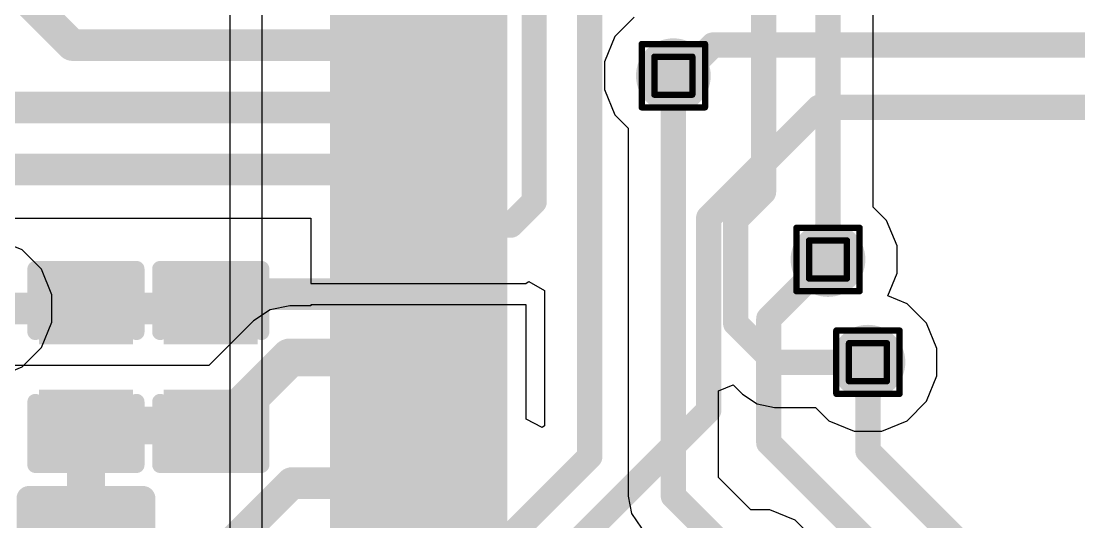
# Model space of a CAD drawing. Header units: inches. Extents: x 0 to 355, y -10 to 78.
# Drawn here: x 32.16 to 40.64, y 16.68 to 20.7 of the extents above; entities that cross this region are included whole.
import ezdxf

# ---------------------------------------------------------------- set-up
doc = ezdxf.new("R2010")
doc.units = ezdxf.units.IN
for name, color, linetype in [('Bottom Layer', 5, 'Continuous'), ('Drill Drawing', 1, 'Continuous'), ('Top Layer', 1, 'Continuous'), ('Top Overlay', 2, 'Continuous'), ('Top Paste', 8, 'Continuous'), ('Top Solder', 216, 'Continuous'), ('Via Holes', 16, 'Continuous')]:
    doc.layers.add(name, color=color, linetype=linetype)

# ---------------------------------------------------------------- blocks, each defined once
blk = doc.blocks.new('IND_0402_10')
at = {"layer": 'Top Layer'}
for points in [[(-0.55, 0.3), (-0.15, 0.3), (-0.15, -0.3), (-0.55, -0.3)], [(0.15, 0.3), (0.55, 0.3), (0.55, -0.3), (0.15, -0.3)]]:
    blk.add_hatch(color=1, dxfattribs=at).paths.add_polyline_path(points)
at = {"layer": 'Top Paste'}
for points in [[(-0.55, 0.3), (-0.15, 0.3), (-0.15, -0.3), (-0.55, -0.3)], [(0.15, 0.3), (0.55, 0.3), (0.55, -0.3), (0.15, -0.3)]]:
    blk.add_hatch(color=8, dxfattribs=at).paths.add_polyline_path(points)
at = {"layer": 'Top Solder'}
for points in [[(-0.6516, 0.4016), (-0.0484, 0.4016), (-0.0484, -0.4016), (-0.6516, -0.4016)], [(0.0484, 0.4016), (0.6516, 0.4016), (0.6516, -0.4016), (0.0484, -0.4016)]]:
    blk.add_hatch(color=216, dxfattribs=at).paths.add_polyline_path(points)
at = {"layer": 'Top Overlay'}
for points in [[(-0.7112, 0.4572, 0.2, 0.2, 0), (-0.3048, 0.4572, 0.2, 0.2, 0)], [(-0.7112, 0.4572, 0.2, 0.2, 0), (-0.7112, -0.4572, 0.2, 0.2, 0)], [(-0.3048, 0.4572, 0.2, 0.2, 0), (0.7112, 0.4572, 0.2, 0.2, 0)], [(0.7112, 0.4572, 0.2, 0.2, 0), (0.7112, -0.4572, 0.2, 0.2, 0)], [(-0.7112, -0.4572, 0.2, 0.2, 0), (-0.3048, -0.4572, 0.2, 0.2, 0)], [(-0.3048, -0.4572, 0.2, 0.2, 0), (0.7112, -0.4572, 0.2, 0.2, 0)]]:
    blk.add_lwpolyline(points, format="xyseb", dxfattribs=at)
for points in [[(-0.7612, 0.4572, 0.1, 0.1, 1), (-0.6612, 0.4572, 0.1, 0.1, 1)], [(-0.7612, 0.4572, 0.1, 0.1, 1), (-0.6612, 0.4572, 0.1, 0.1, 1)], [(-0.3548, 0.4572, 0.1, 0.1, 1), (-0.2548, 0.4572, 0.1, 0.1, 1)], [(-0.3548, 0.4572, 0.1, 0.1, 1), (-0.2548, 0.4572, 0.1, 0.1, 1)], [(0.6612, 0.4572, 0.1, 0.1, 1), (0.7612, 0.4572, 0.1, 0.1, 1)], [(0.6612, 0.4572, 0.1, 0.1, 1), (0.7612, 0.4572, 0.1, 0.1, 1)], [(-0.7612, -0.4572, 0.1, 0.1, 1), (-0.6612, -0.4572, 0.1, 0.1, 1)], [(-0.7612, -0.4572, 0.1, 0.1, 1), (-0.6612, -0.4572, 0.1, 0.1, 1)], [(-0.3548, -0.4572, 0.1, 0.1, 1), (-0.2548, -0.4572, 0.1, 0.1, 1)], [(-0.3548, -0.4572, 0.1, 0.1, 1), (-0.2548, -0.4572, 0.1, 0.1, 1)], [(0.6612, -0.4572, 0.1, 0.1, 1), (0.7612, -0.4572, 0.1, 0.1, 1)], [(0.6612, -0.4572, 0.1, 0.1, 1), (0.7612, -0.4572, 0.1, 0.1, 1)]]:
    blk.add_lwpolyline(points, format="xyseb", close=True, dxfattribs=at)
blk = doc.blocks.new('48_LQFP__7_7___19')
at = {"layer": 'Top Layer'}
for points in [[(-3.64, 1.41), (-3.64, 1.09), (-4.86, 1.09), (-4.86, 1.41)], [(-3.64, 0.91), (-3.64, 0.59), (-4.86, 0.59), (-4.86, 0.91)], [(-3.64, 0.41), (-3.64, 0.09), (-4.86, 0.09), (-4.86, 0.41)], [(-3.64, -0.09), (-3.64, -0.41), (-4.86, -0.41), (-4.86, -0.09)], [(-3.64, -0.59), (-3.64, -0.91), (-4.86, -0.91), (-4.86, -0.59)], [(-3.64, -1.09), (-3.64, -1.41), (-4.86, -1.41), (-4.86, -1.09)], [(-3.64, -1.59), (-3.64, -1.91), (-4.86, -1.91), (-4.86, -1.59)], [(-3.64, -2.09), (-3.64, -2.41), (-4.86, -2.41), (-4.86, -2.09)]]:
    blk.add_hatch(color=1, dxfattribs=at).paths.add_polyline_path(points)
at = {"layer": 'Top Paste'}
for points in [[(-3.64, 1.41), (-3.64, 1.09), (-4.86, 1.09), (-4.86, 1.41)], [(-3.64, 0.91), (-3.64, 0.59), (-4.86, 0.59), (-4.86, 0.91)], [(-3.64, 0.41), (-3.64, 0.09), (-4.86, 0.09), (-4.86, 0.41)], [(-3.64, -0.09), (-3.64, -0.41), (-4.86, -0.41), (-4.86, -0.09)], [(-3.64, -0.59), (-3.64, -0.91), (-4.86, -0.91), (-4.86, -0.59)], [(-3.64, -1.09), (-3.64, -1.41), (-4.86, -1.41), (-4.86, -1.09)], [(-3.64, -1.59), (-3.64, -1.91), (-4.86, -1.91), (-4.86, -1.59)], [(-3.64, -2.09), (-3.64, -2.41), (-4.86, -2.41), (-4.86, -2.09)]]:
    blk.add_hatch(color=8, dxfattribs=at).paths.add_polyline_path(points)
at = {"layer": 'Top Solder'}
for points in [[(-3.5384, 1.5116), (-3.5384, 0.9884), (-4.9616, 0.9884), (-4.9616, 1.5116)], [(-3.5384, 1.0116), (-3.5384, 0.4884), (-4.9616, 0.4884), (-4.9616, 1.0116)], [(-3.5384, 0.5116), (-3.5384, -0.0116), (-4.9616, -0.0116), (-4.9616, 0.5116)], [(-3.5384, 0.0116), (-3.5384, -0.5116), (-4.9616, -0.5116), (-4.9616, 0.0116)], [(-3.5384, -0.4884), (-3.5384, -1.0116), (-4.9616, -1.0116), (-4.9616, -0.4884)], [(-3.5384, -0.9884), (-3.5384, -1.5116), (-4.9616, -1.5116), (-4.9616, -0.9884)], [(-3.5384, -1.4884), (-3.5384, -2.0116), (-4.9616, -2.0116), (-4.9616, -1.4884)], [(-3.5384, -1.9884), (-3.5384, -2.5116), (-4.9616, -2.5116), (-4.9616, -1.9884)], [(-3.5384, -2.4884), (-3.5384, -3.0116), (-4.9616, -3.0116), (-4.9616, -2.4884)]]:
    blk.add_hatch(color=216, dxfattribs=at).paths.add_polyline_path(points)
blk = doc.blocks.new('C___0402_94')
at = {"layer": 'Top Layer'}
for points in [[(-0.6985, -0.3175), (-0.6985, 0.3175), (-0.2413, 0.3175), (-0.2413, -0.3175)], [(0.2413, -0.3175), (0.2413, 0.3175), (0.6985, 0.3175), (0.6985, -0.3175)]]:
    blk.add_hatch(color=1, dxfattribs=at).paths.add_polyline_path(points)
at = {"layer": 'Top Paste'}
for points in [[(-0.6985, -0.3175), (-0.6985, 0.3175), (-0.2413, 0.3175), (-0.2413, -0.3175)], [(0.2413, -0.3175), (0.2413, 0.3175), (0.6985, 0.3175), (0.6985, -0.3175)]]:
    blk.add_hatch(color=8, dxfattribs=at).paths.add_polyline_path(points)
at = {"layer": 'Top Solder'}
for points in [[(-0.7585, -0.3775), (-0.7585, 0.3775), (-0.1813, 0.3775), (-0.1813, -0.3775)], [(0.1813, -0.3775), (0.1813, 0.3775), (0.7585, 0.3775), (0.7585, -0.3775)]]:
    blk.add_hatch(color=216, dxfattribs=at).paths.add_polyline_path(points)
at = {"layer": 'Top Overlay'}
for points in [[(-0.7874, 0.4064, 0.127, 0.127, 0), (-0.2794, 0.4064, 0.127, 0.127, 0)], [(-0.7874, 0.4064, 0.127, 0.127, 0), (-0.7874, -0.4064, 0.127, 0.127, 0)], [(0.2794, 0.4064, 0.127, 0.127, 0), (0.7874, 0.4064, 0.127, 0.127, 0)], [(0.7874, 0.4064, 0.127, 0.127, 0), (0.7874, -0.4064, 0.127, 0.127, 0)], [(-0.7874, -0.4064, 0.127, 0.127, 0), (-0.2794, -0.4064, 0.127, 0.127, 0)], [(0.2794, -0.4064, 0.127, 0.127, 0), (0.7874, -0.4064, 0.127, 0.127, 0)]]:
    blk.add_lwpolyline(points, format="xyseb", dxfattribs=at)
for points in [[(-0.8191, 0.4064, 0.0635, 0.0635, 1), (-0.7556, 0.4064, 0.0635, 0.0635, 1)], [(-0.8191, 0.4064, 0.0635, 0.0635, 1), (-0.7556, 0.4064, 0.0635, 0.0635, 1)], [(-0.3111, 0.4064, 0.0635, 0.0635, 1), (-0.2477, 0.4064, 0.0635, 0.0635, 1)], [(0.2477, 0.4064, 0.0635, 0.0635, 1), (0.3111, 0.4064, 0.0635, 0.0635, 1)], [(0.7556, 0.4064, 0.0635, 0.0635, 1), (0.8191, 0.4064, 0.0635, 0.0635, 1)], [(0.7556, 0.4064, 0.0635, 0.0635, 1), (0.8191, 0.4064, 0.0635, 0.0635, 1)], [(-0.8191, -0.4064, 0.0635, 0.0635, 1), (-0.7556, -0.4064, 0.0635, 0.0635, 1)], [(-0.8191, -0.4064, 0.0635, 0.0635, 1), (-0.7556, -0.4064, 0.0635, 0.0635, 1)], [(-0.3111, -0.4064, 0.0635, 0.0635, 1), (-0.2477, -0.4064, 0.0635, 0.0635, 1)], [(0.2477, -0.4064, 0.0635, 0.0635, 1), (0.3111, -0.4064, 0.0635, 0.0635, 1)], [(0.7556, -0.4064, 0.0635, 0.0635, 1), (0.8191, -0.4064, 0.0635, 0.0635, 1)], [(0.7556, -0.4064, 0.0635, 0.0635, 1), (0.8191, -0.4064, 0.0635, 0.0635, 1)]]:
    blk.add_lwpolyline(points, format="xyseb", close=True, dxfattribs=at)
blk = doc.blocks.new('C___0402_95')
at = {"layer": 'Top Layer'}
for points in [[(-0.6985, -0.3175), (-0.6985, 0.3175), (-0.2413, 0.3175), (-0.2413, -0.3175)], [(0.2413, -0.3175), (0.2413, 0.3175), (0.6985, 0.3175), (0.6985, -0.3175)]]:
    blk.add_hatch(color=1, dxfattribs=at).paths.add_polyline_path(points)
at = {"layer": 'Top Paste'}
for points in [[(-0.6985, -0.3175), (-0.6985, 0.3175), (-0.2413, 0.3175), (-0.2413, -0.3175)], [(0.2413, -0.3175), (0.2413, 0.3175), (0.6985, 0.3175), (0.6985, -0.3175)]]:
    blk.add_hatch(color=8, dxfattribs=at).paths.add_polyline_path(points)
at = {"layer": 'Top Solder'}
for points in [[(-0.7585, -0.3775), (-0.7585, 0.3775), (-0.1813, 0.3775), (-0.1813, -0.3775)], [(0.1813, -0.3775), (0.1813, 0.3775), (0.7585, 0.3775), (0.7585, -0.3775)]]:
    blk.add_hatch(color=216, dxfattribs=at).paths.add_polyline_path(points)
at = {"layer": 'Top Overlay'}
for points in [[(-0.7874, -0.4064, 0.127, 0.127, 0), (-0.7874, 0.4064, 0.127, 0.127, 0)], [(-0.2794, 0.4064, 0.127, 0.127, 0), (-0.7874, 0.4064, 0.127, 0.127, 0)], [(0.7874, 0.4064, 0.127, 0.127, 0), (0.2794, 0.4064, 0.127, 0.127, 0)], [(0.7874, -0.4064, 0.127, 0.127, 0), (0.7874, 0.4064, 0.127, 0.127, 0)], [(-0.2794, -0.4064, 0.127, 0.127, 0), (-0.7874, -0.4064, 0.127, 0.127, 0)], [(0.7874, -0.4064, 0.127, 0.127, 0), (0.2794, -0.4064, 0.127, 0.127, 0)]]:
    blk.add_lwpolyline(points, format="xyseb", dxfattribs=at)
for points in [[(-0.8191, 0.4064, 0.0635, 0.0635, 1), (-0.7556, 0.4064, 0.0635, 0.0635, 1)], [(-0.8191, 0.4064, 0.0635, 0.0635, 1), (-0.7556, 0.4064, 0.0635, 0.0635, 1)], [(-0.3111, 0.4064, 0.0635, 0.0635, 1), (-0.2477, 0.4064, 0.0635, 0.0635, 1)], [(0.2477, 0.4064, 0.0635, 0.0635, 1), (0.3111, 0.4064, 0.0635, 0.0635, 1)], [(0.7556, 0.4064, 0.0635, 0.0635, 1), (0.8191, 0.4064, 0.0635, 0.0635, 1)], [(0.7556, 0.4064, 0.0635, 0.0635, 1), (0.8191, 0.4064, 0.0635, 0.0635, 1)], [(-0.8191, -0.4064, 0.0635, 0.0635, 1), (-0.7556, -0.4064, 0.0635, 0.0635, 1)], [(-0.8191, -0.4064, 0.0635, 0.0635, 1), (-0.7556, -0.4064, 0.0635, 0.0635, 1)], [(-0.3111, -0.4064, 0.0635, 0.0635, 1), (-0.2477, -0.4064, 0.0635, 0.0635, 1)], [(0.2477, -0.4064, 0.0635, 0.0635, 1), (0.3111, -0.4064, 0.0635, 0.0635, 1)], [(0.7556, -0.4064, 0.0635, 0.0635, 1), (0.8191, -0.4064, 0.0635, 0.0635, 1)], [(0.7556, -0.4064, 0.0635, 0.0635, 1), (0.8191, -0.4064, 0.0635, 0.0635, 1)]]:
    blk.add_lwpolyline(points, format="xyseb", close=True, dxfattribs=at)

msp = doc.modelspace()

# ---------------------------------------------------------------- hatches: boundary and pattern name
at = {"layer": 'Bottom Layer'}
h = msp.add_hatch(color=5, dxfattribs=at)
edge = h.paths.add_edge_path()
edge.add_arc((37.3897, 20.2575), 0.3, 0, 360)
h = msp.add_hatch(color=5, dxfattribs=at)
edge = h.paths.add_edge_path()
edge.add_arc((38.6308, 18.7824), 0.3, 0, 360)
h = msp.add_hatch(color=5, dxfattribs=at)
edge = h.paths.add_edge_path()
edge.add_arc((38.9515, 17.9582), 0.3, 0, 360)
at = {"layer": 'Top Layer'}
h = msp.add_hatch(color=1, dxfattribs=at)
edge = h.paths.add_edge_path()
edge.add_arc((37.3897, 20.2575), 0.3, 0, 360)
h = msp.add_hatch(color=1, dxfattribs=at)
edge = h.paths.add_edge_path()
edge.add_arc((38.6308, 18.7824), 0.3, 0, 360)
h = msp.add_hatch(color=1, dxfattribs=at)
edge = h.paths.add_edge_path()
edge.add_arc((38.9515, 17.9582), 0.3, 0, 360)
at = {"layer": 'Via Holes'}
h = msp.add_hatch(color=7, dxfattribs=at)
edge = h.paths.add_edge_path()
edge.add_arc((37.3897, 20.2575), 0.15, 0, 360)
h = msp.add_hatch(color=7, dxfattribs=at)
edge = h.paths.add_edge_path()
edge.add_arc((38.6308, 18.7824), 0.15, 0, 360)
h = msp.add_hatch(color=7, dxfattribs=at)
edge = h.paths.add_edge_path()
edge.add_arc((38.9515, 17.9582), 0.15, 0, 360)

# ---------------------------------------------------------------- linework, layer by layer
at = {"layer": 'Bottom Layer'}
for p, q in [((38.9934, 19.2033), (38.9934, 22.6095)), ((33.8293, 22.152), (33.8293, 17.4229)), ((34.0883, 17.4229), (34.0883, 22.152)), ((37.0759, 20.7272), (36.92, 20.5713)), ((36.92, 20.5713), (36.8357, 20.3677)), ((36.8357, 20.3677), (36.8357, 20.1473)), ((36.8357, 20.1473), (36.92, 19.9437)), ((36.92, 19.9437), (37.0271, 19.8366)), ((37.0271, 19.8366), (37.0271, 16.8837)), ((39.1005, 19.0962), (38.9934, 19.2033)), ((39.1848, 18.8926), (39.1005, 19.0962)), ((32.1619, 18.8596), (31.9583, 18.9439)), ((32.3178, 18.7037), (32.1619, 18.8596)), ((39.1848, 18.6722), (39.1848, 18.8926)), ((32.4021, 18.5001), (32.3178, 18.7037)), ((39.1102, 18.4921), (39.1848, 18.6722)), ((32.4021, 18.2797), (32.4021, 18.5001)), ((39.2653, 18.4278), (39.1102, 18.4921)), ((39.4212, 18.272), (39.2653, 18.4278)), ((32.3178, 18.0761), (32.4021, 18.2797)), ((39.5055, 18.0684), (39.4212, 18.272)), ((32.1619, 17.9203), (32.3178, 18.0761)), ((39.5055, 17.848), (39.5055, 18.0684)), ((31.9583, 17.8359), (32.1619, 17.9203)), ((39.4212, 17.6444), (39.5055, 17.848)), ((37.7522, 17.7283), (37.8696, 17.7769)), ((37.8696, 17.7769), (37.9446, 17.7018)), ((37.7522, 17.0339), (37.7522, 17.7283)), ((37.9446, 17.7018), (37.9446, 17.7018)), ((37.9446, 17.7018), (38.0623, 17.6232)), ((38.0623, 17.6232), (38.201, 17.5956)), ((38.201, 17.5956), (38.201, 17.5956)), ((38.201, 17.5956), (38.5306, 17.5956)), ((38.5306, 17.5956), (38.6377, 17.4885)), ((39.2653, 17.4885), (39.4212, 17.6444)), ((38.6377, 17.4885), (38.8413, 17.4042)), ((39.0617, 17.4042), (39.2653, 17.4885)), ((33.8293, 17.4229), (33.8293, 4.903)), ((34.0883, 5.162), (34.0883, 17.4229)), ((38.8413, 17.4042), (39.0617, 17.4042)), ((38.0115, 16.7746), (37.7522, 17.0339)), ((37.0271, 16.8837), (37.0271, 16.8837)), ((37.0271, 16.8837), (37.0547, 16.7449)), ((37.0547, 16.7449), (37.1333, 16.6273)), ((38.1629, 16.7746), (38.0115, 16.7746)), ((38.3666, 16.6903), (38.1629, 16.7746)), ((38.5224, 16.5344), (38.3666, 16.6903))]:
    msp.add_line(p, q, dxfattribs=at)
for points in [[(38.6308, 18.7824, 0.2032, 0.2032, 0), (38.6308, 22.6095, 0.2032, 0.2032, 0)], [(38.1133, 19.3236, 0.2032, 0.2032, 0), (38.1133, 22.229, 0.2032, 0.2032, 0)], [(37.3897, 16.8837, 0.2032, 0.2032, 0), (37.3897, 20.2575, 0.2032, 0.2032, 0)], [(37.8902, 19.1006, 0.2032, 0.2032, 0), (38.1133, 19.3236, 0.2032, 0.2032, 0)], [(37.8902, 18.269, 0.2032, 0.2032, 0), (37.8902, 19.1006, 0.2032, 0.2032, 0)], [(37.8902, 18.269, 0.2032, 0.2032, 0), (38.201, 17.9582, 0.2032, 0.2032, 0)], [(38.201, 17.9582, 0.2032, 0.2032, 0), (38.9515, 17.9582, 0.2032, 0.2032, 0)], [(37.3897, 16.8837, 0.2032, 0.2032, 0), (38.0527, 16.2206, 0.2032, 0.2032, 0)]]:
    msp.add_lwpolyline(points, format="xyseb", dxfattribs=at)
for points in [[(37.3389, 20.2575, 0.1016, 0.1016, 1), (37.4405, 20.2575, 0.1016, 0.1016, 1)], [(38.0625, 19.3236, 0.1016, 0.1016, 1), (38.1641, 19.3236, 0.1016, 0.1016, 1)], [(38.0625, 19.3236, 0.1016, 0.1016, 1), (38.1641, 19.3236, 0.1016, 0.1016, 1)], [(37.8394, 19.1006, 0.1016, 0.1016, 1), (37.941, 19.1006, 0.1016, 0.1016, 1)], [(37.8394, 19.1006, 0.1016, 0.1016, 1), (37.941, 19.1006, 0.1016, 0.1016, 1)], [(38.58, 18.7824, 0.1016, 0.1016, 1), (38.6816, 18.7824, 0.1016, 0.1016, 1)], [(37.8394, 18.269, 0.1016, 0.1016, 1), (37.941, 18.269, 0.1016, 0.1016, 1)], [(37.8394, 18.269, 0.1016, 0.1016, 1), (37.941, 18.269, 0.1016, 0.1016, 1)], [(38.1502, 17.9582, 0.1016, 0.1016, 1), (38.2518, 17.9582, 0.1016, 0.1016, 1)], [(38.1502, 17.9582, 0.1016, 0.1016, 1), (38.2518, 17.9582, 0.1016, 0.1016, 1)], [(38.9007, 17.9582, 0.1016, 0.1016, 1), (39.0023, 17.9582, 0.1016, 0.1016, 1)], [(37.3389, 16.8837, 0.1016, 0.1016, 1), (37.4405, 16.8837, 0.1016, 0.1016, 1)], [(37.3389, 16.8837, 0.1016, 0.1016, 1), (37.4405, 16.8837, 0.1016, 0.1016, 1)]]:
    msp.add_lwpolyline(points, format="xyseb", close=True, dxfattribs=at)
at = {"layer": 'Drill Drawing'}
for points in [[(37.1357, 20.5115, 0.0508, 0.0508, 0), (37.6437, 20.5115, 0.0508, 0.0508, 0)], [(37.1357, 20.0035, 0.0508, 0.0508, 0), (37.1357, 20.5115, 0.0508, 0.0508, 0)], [(37.6437, 20.0035, 0.0508, 0.0508, 0), (37.6437, 20.5115, 0.0508, 0.0508, 0)], [(37.2373, 20.4099, 0.0508, 0.0508, 0), (37.5421, 20.4099, 0.0508, 0.0508, 0)], [(37.2373, 20.1051, 0.0508, 0.0508, 0), (37.2373, 20.4099, 0.0508, 0.0508, 0)], [(37.5421, 20.1051, 0.0508, 0.0508, 0), (37.5421, 20.4099, 0.0508, 0.0508, 0)], [(37.2373, 20.1051, 0.0508, 0.0508, 0), (37.5421, 20.1051, 0.0508, 0.0508, 0)], [(37.1357, 20.0035, 0.0508, 0.0508, 0), (37.6437, 20.0035, 0.0508, 0.0508, 0)], [(38.3768, 19.0364, 0.0508, 0.0508, 0), (38.8848, 19.0364, 0.0508, 0.0508, 0)], [(38.3768, 18.5284, 0.0508, 0.0508, 0), (38.3768, 19.0364, 0.0508, 0.0508, 0)], [(38.8848, 18.5284, 0.0508, 0.0508, 0), (38.8848, 19.0364, 0.0508, 0.0508, 0)], [(38.4784, 18.9348, 0.0508, 0.0508, 0), (38.7832, 18.9348, 0.0508, 0.0508, 0)], [(38.4784, 18.63, 0.0508, 0.0508, 0), (38.4784, 18.9348, 0.0508, 0.0508, 0)], [(38.7832, 18.63, 0.0508, 0.0508, 0), (38.7832, 18.9348, 0.0508, 0.0508, 0)], [(38.4784, 18.63, 0.0508, 0.0508, 0), (38.7832, 18.63, 0.0508, 0.0508, 0)], [(38.3768, 18.5284, 0.0508, 0.0508, 0), (38.8848, 18.5284, 0.0508, 0.0508, 0)], [(38.6975, 18.2122, 0.0508, 0.0508, 0), (39.2055, 18.2122, 0.0508, 0.0508, 0)], [(38.6975, 17.7042, 0.0508, 0.0508, 0), (38.6975, 18.2122, 0.0508, 0.0508, 0)], [(39.2055, 17.7042, 0.0508, 0.0508, 0), (39.2055, 18.2122, 0.0508, 0.0508, 0)], [(38.7991, 18.1106, 0.0508, 0.0508, 0), (39.1039, 18.1106, 0.0508, 0.0508, 0)], [(38.7991, 17.8058, 0.0508, 0.0508, 0), (38.7991, 18.1106, 0.0508, 0.0508, 0)], [(39.1039, 17.8058, 0.0508, 0.0508, 0), (39.1039, 18.1106, 0.0508, 0.0508, 0)], [(38.7991, 17.8058, 0.0508, 0.0508, 0), (39.1039, 17.8058, 0.0508, 0.0508, 0)], [(38.6975, 17.7042, 0.0508, 0.0508, 0), (39.2055, 17.7042, 0.0508, 0.0508, 0)]]:
    msp.add_lwpolyline(points, format="xyseb", dxfattribs=at)
for points in [[(37.123, 20.5115, 0.0254, 0.0254, 1), (37.1484, 20.5115, 0.0254, 0.0254, 1)], [(37.123, 20.5115, 0.0254, 0.0254, 1), (37.1484, 20.5115, 0.0254, 0.0254, 1)], [(37.631, 20.5115, 0.0254, 0.0254, 1), (37.6564, 20.5115, 0.0254, 0.0254, 1)], [(37.631, 20.5115, 0.0254, 0.0254, 1), (37.6564, 20.5115, 0.0254, 0.0254, 1)], [(37.2246, 20.4099, 0.0254, 0.0254, 1), (37.25, 20.4099, 0.0254, 0.0254, 1)], [(37.2246, 20.4099, 0.0254, 0.0254, 1), (37.25, 20.4099, 0.0254, 0.0254, 1)], [(37.5294, 20.4099, 0.0254, 0.0254, 1), (37.5548, 20.4099, 0.0254, 0.0254, 1)], [(37.5294, 20.4099, 0.0254, 0.0254, 1), (37.5548, 20.4099, 0.0254, 0.0254, 1)], [(37.2246, 20.1051, 0.0254, 0.0254, 1), (37.25, 20.1051, 0.0254, 0.0254, 1)], [(37.2246, 20.1051, 0.0254, 0.0254, 1), (37.25, 20.1051, 0.0254, 0.0254, 1)], [(37.5294, 20.1051, 0.0254, 0.0254, 1), (37.5548, 20.1051, 0.0254, 0.0254, 1)], [(37.5294, 20.1051, 0.0254, 0.0254, 1), (37.5548, 20.1051, 0.0254, 0.0254, 1)], [(37.123, 20.0035, 0.0254, 0.0254, 1), (37.1484, 20.0035, 0.0254, 0.0254, 1)], [(37.123, 20.0035, 0.0254, 0.0254, 1), (37.1484, 20.0035, 0.0254, 0.0254, 1)], [(37.631, 20.0035, 0.0254, 0.0254, 1), (37.6564, 20.0035, 0.0254, 0.0254, 1)], [(37.631, 20.0035, 0.0254, 0.0254, 1), (37.6564, 20.0035, 0.0254, 0.0254, 1)], [(38.3641, 19.0364, 0.0254, 0.0254, 1), (38.3895, 19.0364, 0.0254, 0.0254, 1)], [(38.3641, 19.0364, 0.0254, 0.0254, 1), (38.3895, 19.0364, 0.0254, 0.0254, 1)], [(38.8721, 19.0364, 0.0254, 0.0254, 1), (38.8975, 19.0364, 0.0254, 0.0254, 1)], [(38.8721, 19.0364, 0.0254, 0.0254, 1), (38.8975, 19.0364, 0.0254, 0.0254, 1)], [(38.4657, 18.9348, 0.0254, 0.0254, 1), (38.4911, 18.9348, 0.0254, 0.0254, 1)], [(38.4657, 18.9348, 0.0254, 0.0254, 1), (38.4911, 18.9348, 0.0254, 0.0254, 1)], [(38.7705, 18.9348, 0.0254, 0.0254, 1), (38.7959, 18.9348, 0.0254, 0.0254, 1)], [(38.7705, 18.9348, 0.0254, 0.0254, 1), (38.7959, 18.9348, 0.0254, 0.0254, 1)], [(38.4657, 18.63, 0.0254, 0.0254, 1), (38.4911, 18.63, 0.0254, 0.0254, 1)], [(38.4657, 18.63, 0.0254, 0.0254, 1), (38.4911, 18.63, 0.0254, 0.0254, 1)], [(38.7705, 18.63, 0.0254, 0.0254, 1), (38.7959, 18.63, 0.0254, 0.0254, 1)], [(38.7705, 18.63, 0.0254, 0.0254, 1), (38.7959, 18.63, 0.0254, 0.0254, 1)], [(38.3641, 18.5284, 0.0254, 0.0254, 1), (38.3895, 18.5284, 0.0254, 0.0254, 1)], [(38.3641, 18.5284, 0.0254, 0.0254, 1), (38.3895, 18.5284, 0.0254, 0.0254, 1)], [(38.8721, 18.5284, 0.0254, 0.0254, 1), (38.8975, 18.5284, 0.0254, 0.0254, 1)], [(38.8721, 18.5284, 0.0254, 0.0254, 1), (38.8975, 18.5284, 0.0254, 0.0254, 1)], [(38.6848, 18.2122, 0.0254, 0.0254, 1), (38.7102, 18.2122, 0.0254, 0.0254, 1)], [(38.6848, 18.2122, 0.0254, 0.0254, 1), (38.7102, 18.2122, 0.0254, 0.0254, 1)], [(39.1928, 18.2122, 0.0254, 0.0254, 1), (39.2182, 18.2122, 0.0254, 0.0254, 1)], [(39.1928, 18.2122, 0.0254, 0.0254, 1), (39.2182, 18.2122, 0.0254, 0.0254, 1)], [(38.7864, 18.1106, 0.0254, 0.0254, 1), (38.8118, 18.1106, 0.0254, 0.0254, 1)], [(38.7864, 18.1106, 0.0254, 0.0254, 1), (38.8118, 18.1106, 0.0254, 0.0254, 1)], [(39.0912, 18.1106, 0.0254, 0.0254, 1), (39.1166, 18.1106, 0.0254, 0.0254, 1)], [(39.0912, 18.1106, 0.0254, 0.0254, 1), (39.1166, 18.1106, 0.0254, 0.0254, 1)], [(38.7864, 17.8058, 0.0254, 0.0254, 1), (38.8118, 17.8058, 0.0254, 0.0254, 1)], [(38.7864, 17.8058, 0.0254, 0.0254, 1), (38.8118, 17.8058, 0.0254, 0.0254, 1)], [(39.0912, 17.8058, 0.0254, 0.0254, 1), (39.1166, 17.8058, 0.0254, 0.0254, 1)], [(39.0912, 17.8058, 0.0254, 0.0254, 1), (39.1166, 17.8058, 0.0254, 0.0254, 1)], [(38.6848, 17.7042, 0.0254, 0.0254, 1), (38.7102, 17.7042, 0.0254, 0.0254, 1)], [(38.6848, 17.7042, 0.0254, 0.0254, 1), (38.7102, 17.7042, 0.0254, 0.0254, 1)], [(39.1928, 17.7042, 0.0254, 0.0254, 1), (39.2182, 17.7042, 0.0254, 0.0254, 1)], [(39.1928, 17.7042, 0.0254, 0.0254, 1), (39.2182, 17.7042, 0.0254, 0.0254, 1)]]:
    msp.add_lwpolyline(points, format="xyseb", close=True, dxfattribs=at)
at = {"layer": 'Top Layer'}
for p, q in [((31.4671, 19.115), (34.4811, 19.115)), ((34.4811, 19.115), (34.4811, 18.5895)), ((36.2091, 18.5937), (36.2288, 18.6055)), ((36.2091, 18.5895), (36.2091, 18.5937)), ((36.2288, 18.6055), (36.3558, 18.5335)), ((34.4811, 18.5895), (36.2091, 18.5895)), ((36.3558, 18.5335), (36.3558, 17.447)), ((34.153, 18.3787), (34.0186, 18.2889)), ((34.3116, 18.4103), (34.153, 18.3787)), ((34.4811, 18.4103), (34.3116, 18.4103)), ((35.3433, 18.4175), (34.4811, 18.4175)), ((34.4811, 18.4175), (34.4811, 18.4103)), ((35.3451, 18.4179), (35.3433, 18.4175)), ((35.3469, 18.4175), (35.3451, 18.4179)), ((36.2091, 18.4175), (35.3469, 18.4175)), ((36.2091, 17.5018), (36.2091, 18.4175)), ((34.0186, 18.2889), (33.6624, 17.9327)), ((33.6624, 17.9327), (32.1037, 17.9327)), ((36.3361, 17.4339), (36.2091, 17.5018)), ((36.3558, 17.447), (36.3361, 17.4339))]:
    msp.add_line(p, q, dxfattribs=at)
for points in [[(36.7184, 17.2009, 0.2032, 0.2032, 0), (36.7184, 22.4492, 0.2032, 0.2032, 0)], [(36.2725, 19.2463, 0.2032, 0.2032, 0), (36.2725, 22.2463, 0.2032, 0.2032, 0)], [(31.8198, 21.2495, 0.254, 0.254, 0), (32.5657, 20.5035, 0.254, 0.254, 0)], [(32.5657, 20.5035, 0.254, 0.254, 0), (34.3338, 20.5035, 0.254, 0.254, 0)], [(34.3338, 20.5035, 0.254, 0.254, 0), (35.3451, 20.5035, 0.254, 0.254, 0)], [(37.4611, 20.2575, 0.2032, 0.2032, 0), (37.7071, 20.5035, 0.2032, 0.2032, 0)], [(37.7071, 20.5035, 0.2032, 0.2032, 0), (43.8451, 20.5035, 0.2032, 0.2032, 0)], [(37.3897, 20.2575, 0.2032, 0.2032, 0), (37.4611, 20.2575, 0.2032, 0.2032, 0)], [(31.2182, 20.0035, 0.254, 0.254, 0), (35.3451, 20.0035, 0.254, 0.254, 0)], [(37.6738, 19.118, 0.2032, 0.2032, 0), (38.5593, 20.0035, 0.2032, 0.2032, 0)], [(38.5593, 20.0035, 0.2032, 0.2032, 0), (43.8451, 20.0035, 0.2032, 0.2032, 0)], [(31.1906, 19.5035, 0.254, 0.254, 0), (35.3451, 19.5035, 0.254, 0.254, 0)], [(36.0847, 19.0586, 0.2032, 0.2032, 0), (36.2725, 19.2463, 0.2032, 0.2032, 0)], [(37.6738, 17.5726, 0.2032, 0.2032, 0), (37.6738, 19.118, 0.2032, 0.2032, 0)], [(35.3451, 19.0035, 0.2032, 0.2032, 0), (35.4002, 19.0586, 0.2032, 0.2032, 0)], [(35.4002, 19.0586, 0.2032, 0.2032, 0), (36.0847, 19.0586, 0.2032, 0.2032, 0)], [(38.1558, 18.3074, 0.2032, 0.2032, 0), (38.6308, 18.7824, 0.2032, 0.2032, 0)], [(33.8236, 18.3899, 0.254, 0.254, 0), (33.9372, 18.5035, 0.254, 0.254, 0)], [(33.9372, 18.5035, 0.254, 0.254, 0), (35.3451, 18.5035, 0.254, 0.254, 0)], [(31.8481, 18.3899, 0.254, 0.254, 0), (32.6752, 18.3899, 0.254, 0.254, 0)], [(32.6752, 18.3899, 0.254, 0.254, 0), (33.6769, 18.3899, 0.254, 0.254, 0)], [(33.6769, 18.3899, 0.254, 0.254, 0), (33.8236, 18.3899, 0.254, 0.254, 0)], [(38.1558, 17.3105, 0.2032, 0.2032, 0), (38.1558, 18.3074, 0.2032, 0.2032, 0)], [(33.7658, 17.4501, 0.3048, 0.3048, 0), (34.3116, 17.9959, 0.3048, 0.3048, 0)], [(34.3116, 17.9959, 0.3048, 0.3048, 0), (35.3375, 17.9959, 0.3048, 0.3048, 0)], [(35.3375, 17.9959, 0.3048, 0.3048, 0), (35.3451, 18.0035, 0.3048, 0.3048, 0)], [(38.9515, 17.2462, 0.2032, 0.2032, 0), (38.9515, 17.9582, 0.2032, 0.2032, 0)], [(35.0643, 14.9631, 0.2032, 0.2032, 0), (37.6738, 17.5726, 0.2032, 0.2032, 0)], [(32.545, 17.3739, 0.3048, 0.3048, 0), (32.6212, 17.4501, 0.3048, 0.3048, 0)], [(32.5863, 17.4501, 0.3048, 0.3048, 0), (32.6212, 17.4501, 0.3048, 0.3048, 0)], [(32.6212, 17.4501, 0.3048, 0.3048, 0), (32.6752, 17.4501, 0.3048, 0.3048, 0)], [(32.6752, 17.4501, 0.3048, 0.3048, 0), (33.6769, 17.4501, 0.3048, 0.3048, 0)], [(32.6752, 16.5035, 0.3048, 0.3048, 0), (32.6752, 17.4501, 0.3048, 0.3048, 0)], [(33.6769, 17.4501, 0.3048, 0.3048, 0), (33.7658, 17.4501, 0.3048, 0.3048, 0)], [(38.1558, 17.3105, 0.2032, 0.2032, 0), (39.3449, 16.1214, 0.2032, 0.2032, 0)], [(38.9515, 17.2462, 0.2032, 0.2032, 0), (39.8099, 16.3877, 0.2032, 0.2032, 0)], [(36.0794, 16.5619, 0.2032, 0.2032, 0), (36.7184, 17.2009, 0.2032, 0.2032, 0)], [(33.5195, 16.1804, 0.254, 0.254, 0), (34.3272, 16.9881, 0.254, 0.254, 0)], [(34.3272, 16.9881, 0.254, 0.254, 0), (35.3297, 16.9881, 0.254, 0.254, 0)], [(35.3297, 16.9881, 0.254, 0.254, 0), (35.3451, 17.0035, 0.254, 0.254, 0)]]:
    msp.add_lwpolyline(points, format="xyseb", dxfattribs=at)
for points in [[(32.5022, 20.5035, 0.127, 0.127, 1), (32.6292, 20.5035, 0.127, 0.127, 1)], [(32.5022, 20.5035, 0.127, 0.127, 1), (32.6292, 20.5035, 0.127, 0.127, 1)], [(34.2703, 20.5035, 0.127, 0.127, 1), (34.3973, 20.5035, 0.127, 0.127, 1)], [(34.2703, 20.5035, 0.127, 0.127, 1), (34.3973, 20.5035, 0.127, 0.127, 1)], [(35.2816, 20.5035, 0.127, 0.127, 1), (35.4086, 20.5035, 0.127, 0.127, 1)], [(37.6563, 20.5035, 0.1016, 0.1016, 1), (37.7579, 20.5035, 0.1016, 0.1016, 1)], [(37.6563, 20.5035, 0.1016, 0.1016, 1), (37.7579, 20.5035, 0.1016, 0.1016, 1)], [(37.3389, 20.2575, 0.1016, 0.1016, 1), (37.4405, 20.2575, 0.1016, 0.1016, 1)], [(37.4103, 20.2575, 0.1016, 0.1016, 1), (37.5119, 20.2575, 0.1016, 0.1016, 1)], [(37.4103, 20.2575, 0.1016, 0.1016, 1), (37.5119, 20.2575, 0.1016, 0.1016, 1)], [(35.2816, 20.0035, 0.127, 0.127, 1), (35.4086, 20.0035, 0.127, 0.127, 1)], [(38.5085, 20.0035, 0.1016, 0.1016, 1), (38.6101, 20.0035, 0.1016, 0.1016, 1)], [(38.5085, 20.0035, 0.1016, 0.1016, 1), (38.6101, 20.0035, 0.1016, 0.1016, 1)], [(35.2816, 19.5035, 0.127, 0.127, 1), (35.4086, 19.5035, 0.127, 0.127, 1)], [(36.2217, 19.2463, 0.1016, 0.1016, 1), (36.3233, 19.2463, 0.1016, 0.1016, 1)], [(36.2217, 19.2463, 0.1016, 0.1016, 1), (36.3233, 19.2463, 0.1016, 0.1016, 1)], [(37.623, 19.118, 0.1016, 0.1016, 1), (37.7246, 19.118, 0.1016, 0.1016, 1)], [(37.623, 19.118, 0.1016, 0.1016, 1), (37.7246, 19.118, 0.1016, 0.1016, 1)], [(35.2943, 19.0035, 0.1016, 0.1016, 1), (35.3959, 19.0035, 0.1016, 0.1016, 1)], [(35.3494, 19.0586, 0.1016, 0.1016, 1), (35.451, 19.0586, 0.1016, 0.1016, 1)], [(35.3494, 19.0586, 0.1016, 0.1016, 1), (35.451, 19.0586, 0.1016, 0.1016, 1)], [(36.0339, 19.0586, 0.1016, 0.1016, 1), (36.1355, 19.0586, 0.1016, 0.1016, 1)], [(36.0339, 19.0586, 0.1016, 0.1016, 1), (36.1355, 19.0586, 0.1016, 0.1016, 1)], [(38.58, 18.7824, 0.1016, 0.1016, 1), (38.6816, 18.7824, 0.1016, 0.1016, 1)], [(33.8737, 18.5035, 0.127, 0.127, 1), (34.0007, 18.5035, 0.127, 0.127, 1)], [(33.8737, 18.5035, 0.127, 0.127, 1), (34.0007, 18.5035, 0.127, 0.127, 1)], [(35.2816, 18.5035, 0.127, 0.127, 1), (35.4086, 18.5035, 0.127, 0.127, 1)], [(32.6117, 18.3899, 0.127, 0.127, 1), (32.7387, 18.3899, 0.127, 0.127, 1)], [(32.6117, 18.3899, 0.127, 0.127, 1), (32.7387, 18.3899, 0.127, 0.127, 1)], [(33.6134, 18.3899, 0.127, 0.127, 1), (33.7404, 18.3899, 0.127, 0.127, 1)], [(33.6134, 18.3899, 0.127, 0.127, 1), (33.7404, 18.3899, 0.127, 0.127, 1)], [(33.7601, 18.3899, 0.127, 0.127, 1), (33.8871, 18.3899, 0.127, 0.127, 1)], [(33.7601, 18.3899, 0.127, 0.127, 1), (33.8871, 18.3899, 0.127, 0.127, 1)], [(38.105, 18.3074, 0.1016, 0.1016, 1), (38.2066, 18.3074, 0.1016, 0.1016, 1)], [(38.105, 18.3074, 0.1016, 0.1016, 1), (38.2066, 18.3074, 0.1016, 0.1016, 1)], [(34.2354, 17.9959, 0.1524, 0.1524, 1), (34.3878, 17.9959, 0.1524, 0.1524, 1)], [(34.2354, 17.9959, 0.1524, 0.1524, 1), (34.3878, 17.9959, 0.1524, 0.1524, 1)], [(35.2613, 17.9959, 0.1524, 0.1524, 1), (35.4137, 17.9959, 0.1524, 0.1524, 1)], [(35.2613, 17.9959, 0.1524, 0.1524, 1), (35.4137, 17.9959, 0.1524, 0.1524, 1)], [(35.2689, 18.0035, 0.1524, 0.1524, 1), (35.4213, 18.0035, 0.1524, 0.1524, 1)], [(38.9007, 17.9582, 0.1016, 0.1016, 1), (39.0023, 17.9582, 0.1016, 0.1016, 1)], [(37.623, 17.5726, 0.1016, 0.1016, 1), (37.7246, 17.5726, 0.1016, 0.1016, 1)], [(37.623, 17.5726, 0.1016, 0.1016, 1), (37.7246, 17.5726, 0.1016, 0.1016, 1)], [(32.5101, 17.4501, 0.1524, 0.1524, 1), (32.6625, 17.4501, 0.1524, 0.1524, 1)], [(32.545, 17.4501, 0.1524, 0.1524, 1), (32.6974, 17.4501, 0.1524, 0.1524, 1)], [(32.545, 17.4501, 0.1524, 0.1524, 1), (32.6974, 17.4501, 0.1524, 0.1524, 1)], [(32.545, 17.4501, 0.1524, 0.1524, 1), (32.6974, 17.4501, 0.1524, 0.1524, 1)], [(32.599, 17.4501, 0.1524, 0.1524, 1), (32.7514, 17.4501, 0.1524, 0.1524, 1)], [(32.599, 17.4501, 0.1524, 0.1524, 1), (32.7514, 17.4501, 0.1524, 0.1524, 1)], [(32.599, 17.4501, 0.1524, 0.1524, 1), (32.7514, 17.4501, 0.1524, 0.1524, 1)], [(33.6007, 17.4501, 0.1524, 0.1524, 1), (33.7531, 17.4501, 0.1524, 0.1524, 1)], [(33.6007, 17.4501, 0.1524, 0.1524, 1), (33.7531, 17.4501, 0.1524, 0.1524, 1)], [(33.6896, 17.4501, 0.1524, 0.1524, 1), (33.842, 17.4501, 0.1524, 0.1524, 1)], [(33.6896, 17.4501, 0.1524, 0.1524, 1), (33.842, 17.4501, 0.1524, 0.1524, 1)], [(32.4688, 17.3739, 0.1524, 0.1524, 1), (32.6212, 17.3739, 0.1524, 0.1524, 1)], [(38.105, 17.3105, 0.1016, 0.1016, 1), (38.2066, 17.3105, 0.1016, 0.1016, 1)], [(38.105, 17.3105, 0.1016, 0.1016, 1), (38.2066, 17.3105, 0.1016, 0.1016, 1)], [(38.9007, 17.2462, 0.1016, 0.1016, 1), (39.0023, 17.2462, 0.1016, 0.1016, 1)], [(38.9007, 17.2462, 0.1016, 0.1016, 1), (39.0023, 17.2462, 0.1016, 0.1016, 1)], [(36.6676, 17.2009, 0.1016, 0.1016, 1), (36.7692, 17.2009, 0.1016, 0.1016, 1)], [(36.6676, 17.2009, 0.1016, 0.1016, 1), (36.7692, 17.2009, 0.1016, 0.1016, 1)], [(34.2637, 16.9881, 0.127, 0.127, 1), (34.3907, 16.9881, 0.127, 0.127, 1)], [(34.2637, 16.9881, 0.127, 0.127, 1), (34.3907, 16.9881, 0.127, 0.127, 1)], [(35.2662, 16.9881, 0.127, 0.127, 1), (35.3932, 16.9881, 0.127, 0.127, 1)], [(35.2662, 16.9881, 0.127, 0.127, 1), (35.3932, 16.9881, 0.127, 0.127, 1)], [(35.2816, 17.0035, 0.127, 0.127, 1), (35.4086, 17.0035, 0.127, 0.127, 1)]]:
    msp.add_lwpolyline(points, format="xyseb", close=True, dxfattribs=at)

# ---------------------------------------------------------------- block references
msp.add_blockref('48_LQFP__7_7___19', (39.5951, 19.2535))
for name, p, rotation in [('C___0402_94', (32.6752, 17.92), 90), ('C___0402_95', (33.6769, 17.92), 270), ('IND_0402_10', (32.6752, 16.1535), 90)]:
    msp.add_blockref(name, p, dxfattribs=dict(rotation=rotation))

doc.saveas('drawing.dxf')
